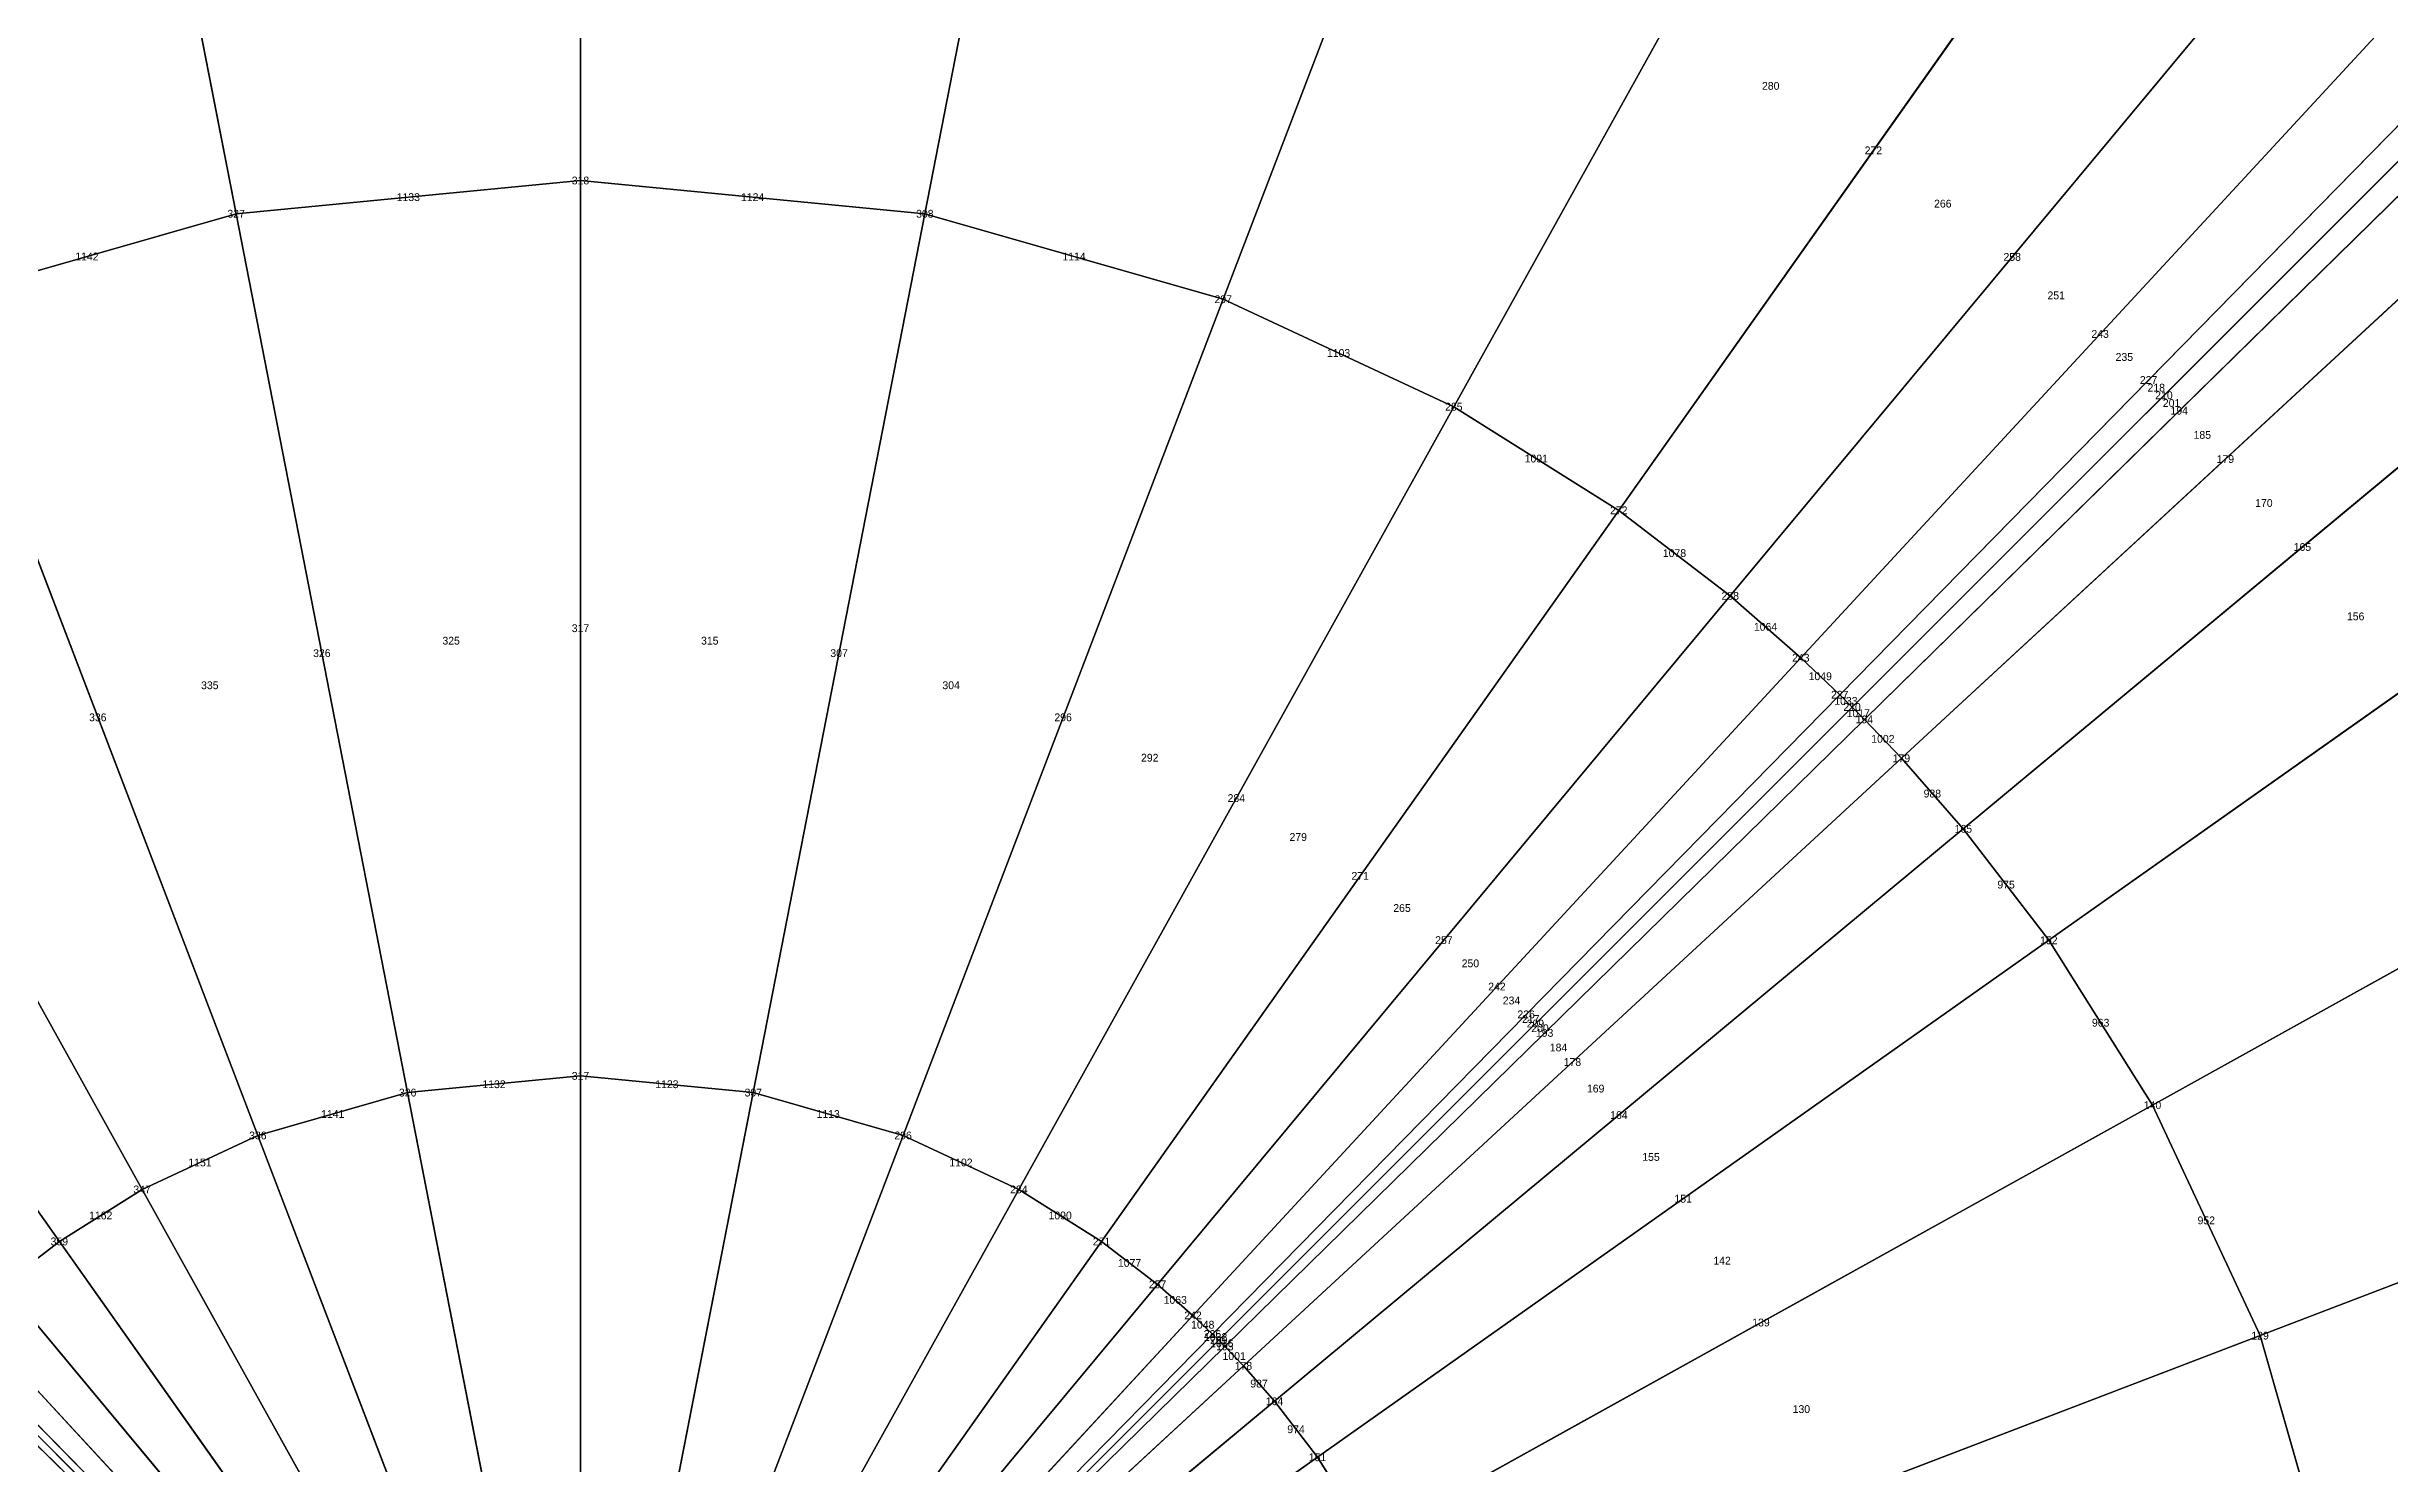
# Model space of a CAD drawing. Header units: metres. Extents: x -1.88 to 1.88, y -1.88 to 1.88.
# Drawn here: x -0.137 to 0.463, y 0.132 to 0.495 of the extents above; entities that cross this region are included whole.
import ezdxf
from ezdxf.enums import TextEntityAlignment as Align

# ---------------------------------------------------------------- set-up
doc = ezdxf.new("R2010")
doc.units = ezdxf.units.M

msp = doc.modelspace()

# ---------------------------------------------------------------- linework, layer by layer
at = {"layer": 'BRANCHES'}
for p, q in [((0, 0.46045, 2.61137), (0, 0.6863, 2.5613)), ((-0.08817, 0.45193, 2.61137), (-0.13141, 0.6736, 2.5613)), ((0.08817, 0.45193, 2.61137), (0.13141, 0.6736, 2.5613)), ((0.16457, 0.43004, 2.61137), (0.24529, 0.64097, 2.5613)), ((0.22362, 0.40251, 2.61137), (0.3333, 0.59993, 2.5613)), ((0.26584, 0.37596, 2.61137), (0.39623, 0.56036, 2.5613)), ((0.29439, 0.35406, 2.61137), (0.43878, 0.52771, 2.5613)), ((0.31246, 0.33821, 2.61137), (0.46572, 0.50409, 2.5613)), ((0.32242, 0.32873, 2.61137), (0.48056, 0.48997, 2.5613)), ((0.32559, 0.32559, 2.61137), (0.48529, 0.48529, 2.5613)), ((0.32873, 0.32242, 2.61137), (0.48997, 0.48056, 2.5613)), ((0.33821, 0.31246, 2.61137), (0.50409, 0.46572, 2.5613)), ((0, 0.46045, 2.61137), (-0.08817, 0.45193, 2.61137)), ((0, 0.23111, 2.64156), (0, 0.46045, 2.61137)), ((0.08817, 0.45193, 2.61137), (0, 0.46045, 2.61137)), ((-0.08817, 0.45193, 2.61137), (-0.16457, 0.43004, 2.61137)), ((-0.04425, 0.22683, 2.64156), (-0.08817, 0.45193, 2.61137)), ((0.04425, 0.22683, 2.64156), (0.08817, 0.45193, 2.61137)), ((0.16457, 0.43004, 2.61137), (0.08817, 0.45193, 2.61137)), ((0.35406, 0.29439, 2.61137), (0.52771, 0.43878, 2.5613)), ((-0.0826, 0.21584, 2.64156), (-0.16457, 0.43004, 2.61137)), ((0.0826, 0.21584, 2.64156), (0.16457, 0.43004, 2.61137)), ((0.22362, 0.40251, 2.61137), (0.16457, 0.43004, 2.61137)), ((-0.11224, 0.20202, 2.64156), (-0.22362, 0.40251, 2.61137)), ((0.11224, 0.20202, 2.64156), (0.22362, 0.40251, 2.61137)), ((0.26584, 0.37596, 2.61137), (0.22362, 0.40251, 2.61137)), ((0.37596, 0.26584, 2.61137), (0.56036, 0.39623, 2.5613)), ((-0.13343, 0.1887, 2.64156), (-0.26584, 0.37596, 2.61137)), ((0.13343, 0.1887, 2.64156), (0.26584, 0.37596, 2.61137)), ((0.29439, 0.35406, 2.61137), (0.26584, 0.37596, 2.61137)), ((0.14776, 0.1777, 2.64156), (0.29439, 0.35406, 2.61137)), ((0.31246, 0.33821, 2.61137), (0.29439, 0.35406, 2.61137)), ((0.15683, 0.16975, 2.64156), (0.31246, 0.33821, 2.61137)), ((0.32242, 0.32873, 2.61137), (0.31246, 0.33821, 2.61137)), ((0.40251, 0.22362, 2.61137), (0.59993, 0.3333, 2.5613)), ((0.16182, 0.16499, 2.64156), (0.32242, 0.32873, 2.61137)), ((0.16342, 0.16342, 2.64156), (0.32559, 0.32559, 2.61137)), ((0.32559, 0.32559, 2.61137), (0.32242, 0.32873, 2.61137)), ((0.32873, 0.32242, 2.61137), (0.32559, 0.32559, 2.61137)), ((0.16499, 0.16182, 2.64156), (0.32873, 0.32242, 2.61137)), ((0.33821, 0.31246, 2.61137), (0.32873, 0.32242, 2.61137)), ((0.16975, 0.15683, 2.64156), (0.33821, 0.31246, 2.61137)), ((0.35406, 0.29439, 2.61137), (0.33821, 0.31246, 2.61137)), ((0.1777, 0.14776, 2.64156), (0.35406, 0.29439, 2.61137)), ((0.37596, 0.26584, 2.61137), (0.35406, 0.29439, 2.61137)), ((0.1887, 0.13343, 2.64156), (0.37596, 0.26584, 2.61137)), ((0.40251, 0.22362, 2.61137), (0.37596, 0.26584, 2.61137)), ((0.43004, 0.16457, 2.61137), (0.64097, 0.24529, 2.5613)), ((0, 0.23111, 2.64156), (-0.04425, 0.22683, 2.64156)), ((0, 0, 2.65165), (0, 0.23111, 2.64156)), ((0.04425, 0.22683, 2.64156), (0, 0.23111, 2.64156)), ((-0.04425, 0.22683, 2.64156), (-0.0826, 0.21584, 2.64156)), ((0, 0, 2.65165), (-0.04425, 0.22683, 2.64156)), ((0, 0, 2.65165), (0.04425, 0.22683, 2.64156)), ((0.0826, 0.21584, 2.64156), (0.04425, 0.22683, 2.64156)), ((0.20202, 0.11224, 2.64156), (0.40251, 0.22362, 2.61137)), ((0.43004, 0.16457, 2.61137), (0.40251, 0.22362, 2.61137)), ((-0.0826, 0.21584, 2.64156), (-0.11224, 0.20202, 2.64156)), ((0, 0, 2.65165), (-0.0826, 0.21584, 2.64156)), ((0, 0, 2.65165), (0.0826, 0.21584, 2.64156)), ((0.11224, 0.20202, 2.64156), (0.0826, 0.21584, 2.64156)), ((-0.11224, 0.20202, 2.64156), (-0.13343, 0.1887, 2.64156)), ((0, 0, 2.65165), (-0.11224, 0.20202, 2.64156)), ((0, 0, 2.65165), (0.11224, 0.20202, 2.64156)), ((0.13343, 0.1887, 2.64156), (0.11224, 0.20202, 2.64156)), ((-0.13343, 0.1887, 2.64156), (-0.14776, 0.1777, 2.64156)), ((0, 0, 2.65165), (-0.13343, 0.1887, 2.64156)), ((0, 0, 2.65165), (0.13343, 0.1887, 2.64156)), ((0.14776, 0.1777, 2.64156), (0.13343, 0.1887, 2.64156)), ((0, 0, 2.65165), (-0.14776, 0.1777, 2.64156)), ((0, 0, 2.65165), (0.14776, 0.1777, 2.64156)), ((0.15683, 0.16975, 2.64156), (0.14776, 0.1777, 2.64156)), ((0, 0, 2.65165), (-0.15683, 0.16975, 2.64156)), ((0, 0, 2.65165), (0.15683, 0.16975, 2.64156)), ((0.16182, 0.16499, 2.64156), (0.15683, 0.16975, 2.64156)), ((0, 0, 2.65165), (-0.16342, 0.16342, 2.64156)), ((0, 0, 2.65165), (-0.16182, 0.16499, 2.64156)), ((0, 0, 2.65165), (0.16182, 0.16499, 2.64156)), ((0, 0, 2.65165), (0.16342, 0.16342, 2.64156)), ((0.16342, 0.16342, 2.64156), (0.16182, 0.16499, 2.64156)), ((0.16499, 0.16182, 2.64156), (0.16342, 0.16342, 2.64156)), ((0.21584, 0.0826, 2.64156), (0.43004, 0.16457, 2.61137)), ((0.45193, 0.08817, 2.61137), (0.43004, 0.16457, 2.61137)), ((0, 0, 2.65165), (-0.16499, 0.16182, 2.64156)), ((0, 0, 2.65165), (0.16499, 0.16182, 2.64156)), ((0, 0, 2.65165), (0.16975, 0.15683, 2.64156)), ((0.16975, 0.15683, 2.64156), (0.16499, 0.16182, 2.64156)), ((0.1777, 0.14776, 2.64156), (0.16975, 0.15683, 2.64156)), ((0, 0, 2.65165), (0.1777, 0.14776, 2.64156)), ((0.1887, 0.13343, 2.64156), (0.1777, 0.14776, 2.64156)), ((0, 0, 2.65165), (0.1887, 0.13343, 2.64156)), ((0.20202, 0.11224, 2.64156), (0.1887, 0.13343, 2.64156))]:
    msp.add_line(p, q, dxfattribs=at)
at = {"layer": 'Faces'}
for points in [[(0, 0.46045, 2.61137), (-0.08817, 0.45193, 2.61137), (-0.13141, 0.6736, 2.5613), (0, 0.6863, 2.5613)], [(0.08817, 0.45193, 2.61137), (0, 0.46045, 2.61137), (0, 0.6863, 2.5613), (0.13141, 0.6736, 2.5613)], [(-0.08817, 0.45193, 2.61137), (-0.16457, 0.43004, 2.61137), (-0.24529, 0.64097, 2.5613), (-0.13141, 0.6736, 2.5613)], [(0.16457, 0.43004, 2.61137), (0.08817, 0.45193, 2.61137), (0.13141, 0.6736, 2.5613), (0.24529, 0.64097, 2.5613)], [(0.22362, 0.40251, 2.61137), (0.16457, 0.43004, 2.61137), (0.24529, 0.64097, 2.5613), (0.3333, 0.59993, 2.5613)], [(0.26584, 0.37596, 2.61137), (0.22362, 0.40251, 2.61137), (0.3333, 0.59993, 2.5613), (0.39623, 0.56036, 2.5613)], [(0.29439, 0.35406, 2.61137), (0.26584, 0.37596, 2.61137), (0.39623, 0.56036, 2.5613), (0.43878, 0.52771, 2.5613)], [(0.31246, 0.33821, 2.61137), (0.29439, 0.35406, 2.61137), (0.43878, 0.52771, 2.5613), (0.46572, 0.50409, 2.5613)], [(0.32242, 0.32873, 2.61137), (0.31246, 0.33821, 2.61137), (0.46572, 0.50409, 2.5613), (0.48056, 0.48997, 2.5613)], [(0.32559, 0.32559, 2.61137), (0.32242, 0.32873, 2.61137), (0.48056, 0.48997, 2.5613), (0.48529, 0.48529, 2.5613)], [(0.32873, 0.32242, 2.61137), (0.32559, 0.32559, 2.61137), (0.48529, 0.48529, 2.5613), (0.48997, 0.48056, 2.5613)], [(0.33821, 0.31246, 2.61137), (0.32873, 0.32242, 2.61137), (0.48997, 0.48056, 2.5613), (0.50409, 0.46572, 2.5613)], [(0.35406, 0.29439, 2.61137), (0.33821, 0.31246, 2.61137), (0.50409, 0.46572, 2.5613), (0.52771, 0.43878, 2.5613)], [(0, 0.23111, 2.64156), (-0.04425, 0.22683, 2.64156), (-0.08817, 0.45193, 2.61137), (0, 0.46045, 2.61137)], [(0.04425, 0.22683, 2.64156), (0, 0.23111, 2.64156), (0, 0.46045, 2.61137), (0.08817, 0.45193, 2.61137)], [(-0.04425, 0.22683, 2.64156), (-0.0826, 0.21584, 2.64156), (-0.16457, 0.43004, 2.61137), (-0.08817, 0.45193, 2.61137)], [(0.0826, 0.21584, 2.64156), (0.04425, 0.22683, 2.64156), (0.08817, 0.45193, 2.61137), (0.16457, 0.43004, 2.61137)], [(0.37596, 0.26584, 2.61137), (0.35406, 0.29439, 2.61137), (0.52771, 0.43878, 2.5613), (0.56036, 0.39623, 2.5613)], [(-0.0826, 0.21584, 2.64156), (-0.11224, 0.20202, 2.64156), (-0.22362, 0.40251, 2.61137), (-0.16457, 0.43004, 2.61137)], [(0.11224, 0.20202, 2.64156), (0.0826, 0.21584, 2.64156), (0.16457, 0.43004, 2.61137), (0.22362, 0.40251, 2.61137)], [(-0.11224, 0.20202, 2.64156), (-0.13343, 0.1887, 2.64156), (-0.26584, 0.37596, 2.61137), (-0.22362, 0.40251, 2.61137)], [(0.13343, 0.1887, 2.64156), (0.11224, 0.20202, 2.64156), (0.22362, 0.40251, 2.61137), (0.26584, 0.37596, 2.61137)], [(0.40251, 0.22362, 2.61137), (0.37596, 0.26584, 2.61137), (0.56036, 0.39623, 2.5613), (0.59993, 0.3333, 2.5613)], [(-0.13343, 0.1887, 2.64156), (-0.14776, 0.1777, 2.64156), (-0.29439, 0.35406, 2.61137), (-0.26584, 0.37596, 2.61137)], [(0.14776, 0.1777, 2.64156), (0.13343, 0.1887, 2.64156), (0.26584, 0.37596, 2.61137), (0.29439, 0.35406, 2.61137)], [(0.15683, 0.16975, 2.64156), (0.14776, 0.1777, 2.64156), (0.29439, 0.35406, 2.61137), (0.31246, 0.33821, 2.61137)], [(0.16182, 0.16499, 2.64156), (0.15683, 0.16975, 2.64156), (0.31246, 0.33821, 2.61137), (0.32242, 0.32873, 2.61137)], [(0.43004, 0.16457, 2.61137), (0.40251, 0.22362, 2.61137), (0.59993, 0.3333, 2.5613), (0.64097, 0.24529, 2.5613)], [(0.16342, 0.16342, 2.64156), (0.16182, 0.16499, 2.64156), (0.32242, 0.32873, 2.61137), (0.32559, 0.32559, 2.61137)], [(0.16499, 0.16182, 2.64156), (0.16342, 0.16342, 2.64156), (0.32559, 0.32559, 2.61137), (0.32873, 0.32242, 2.61137)], [(0.16975, 0.15683, 2.64156), (0.16499, 0.16182, 2.64156), (0.32873, 0.32242, 2.61137), (0.33821, 0.31246, 2.61137)], [(0.1777, 0.14776, 2.64156), (0.16975, 0.15683, 2.64156), (0.33821, 0.31246, 2.61137), (0.35406, 0.29439, 2.61137)], [(0.1887, 0.13343, 2.64156), (0.1777, 0.14776, 2.64156), (0.35406, 0.29439, 2.61137), (0.37596, 0.26584, 2.61137)], [(0.20202, 0.11224, 2.64156), (0.1887, 0.13343, 2.64156), (0.37596, 0.26584, 2.61137), (0.40251, 0.22362, 2.61137)], [(0.45193, 0.08817, 2.61137), (0.43004, 0.16457, 2.61137), (0.64097, 0.24529, 2.5613), (0.6736, 0.13141, 2.5613)], [(0, 0, 2.65165), (0, 0, 2.65165), (-0.04425, 0.22683, 2.64156), (0, 0.23111, 2.64156)], [(0, 0, 2.65165), (0, 0, 2.65165), (0, 0.23111, 2.64156), (0.04425, 0.22683, 2.64156)], [(0, 0, 2.65165), (0, 0, 2.65165), (-0.0826, 0.21584, 2.64156), (-0.04425, 0.22683, 2.64156)], [(0, 0, 2.65165), (0, 0, 2.65165), (0.04425, 0.22683, 2.64156), (0.0826, 0.21584, 2.64156)], [(0.21584, 0.0826, 2.64156), (0.20202, 0.11224, 2.64156), (0.40251, 0.22362, 2.61137), (0.43004, 0.16457, 2.61137)], [(0, 0, 2.65165), (0, 0, 2.65165), (-0.11224, 0.20202, 2.64156), (-0.0826, 0.21584, 2.64156)], [(0, 0, 2.65165), (0, 0, 2.65165), (0.0826, 0.21584, 2.64156), (0.11224, 0.20202, 2.64156)], [(0, 0, 2.65165), (0, 0, 2.65165), (-0.13343, 0.1887, 2.64156), (-0.11224, 0.20202, 2.64156)], [(0, 0, 2.65165), (0, 0, 2.65165), (0.11224, 0.20202, 2.64156), (0.13343, 0.1887, 2.64156)], [(0, 0, 2.65165), (0, 0, 2.65165), (-0.14776, 0.1777, 2.64156), (-0.13343, 0.1887, 2.64156)], [(0, 0, 2.65165), (0, 0, 2.65165), (0.13343, 0.1887, 2.64156), (0.14776, 0.1777, 2.64156)], [(0, 0, 2.65165), (0, 0, 2.65165), (-0.15683, 0.16975, 2.64156), (-0.14776, 0.1777, 2.64156)], [(0, 0, 2.65165), (0, 0, 2.65165), (0.14776, 0.1777, 2.64156), (0.15683, 0.16975, 2.64156)], [(0, 0, 2.65165), (0, 0, 2.65165), (-0.16182, 0.16499, 2.64156), (-0.15683, 0.16975, 2.64156)], [(0, 0, 2.65165), (0, 0, 2.65165), (0.15683, 0.16975, 2.64156), (0.16182, 0.16499, 2.64156)], [(0, 0, 2.65165), (0, 0, 2.65165), (-0.16499, 0.16182, 2.64156), (-0.16342, 0.16342, 2.64156)], [(0, 0, 2.65165), (0, 0, 2.65165), (-0.16342, 0.16342, 2.64156), (-0.16182, 0.16499, 2.64156)], [(0, 0, 2.65165), (0, 0, 2.65165), (0.16182, 0.16499, 2.64156), (0.16342, 0.16342, 2.64156)], [(0, 0, 2.65165), (0, 0, 2.65165), (0.16342, 0.16342, 2.64156), (0.16499, 0.16182, 2.64156)], [(0.22683, 0.04425, 2.64156), (0.21584, 0.0826, 2.64156), (0.43004, 0.16457, 2.61137), (0.45193, 0.08817, 2.61137)], [(0, 0, 2.65165), (0, 0, 2.65165), (-0.1777, 0.14776, 2.64156), (-0.16975, 0.15683, 2.64156)], [(0, 0, 2.65165), (0, 0, 2.65165), (-0.16975, 0.15683, 2.64156), (-0.16499, 0.16182, 2.64156)], [(0, 0, 2.65165), (0, 0, 2.65165), (0.16499, 0.16182, 2.64156), (0.16975, 0.15683, 2.64156)], [(0, 0, 2.65165), (0, 0, 2.65165), (0.16975, 0.15683, 2.64156), (0.1777, 0.14776, 2.64156)], [(0, 0, 2.65165), (0, 0, 2.65165), (-0.1887, 0.13343, 2.64156), (-0.1777, 0.14776, 2.64156)], [(0, 0, 2.65165), (0, 0, 2.65165), (0.1777, 0.14776, 2.64156), (0.1887, 0.13343, 2.64156)], [(0, 0, 2.65165), (0, 0, 2.65165), (-0.20202, 0.11224, 2.64156), (-0.1887, 0.13343, 2.64156)], [(0, 0, 2.65165), (0, 0, 2.65165), (0.1887, 0.13343, 2.64156), (0.20202, 0.11224, 2.64156)]]:
    msp.add_3dface(points, dxfattribs=at)
at = {"layer": 'NODI-Estradosso'}
for p in [(0, 0.46045, 2.91551), (-0.08817, 0.45193, 2.91551), (0.08817, 0.45193, 2.91551), (0.16457, 0.43004, 2.91551), (0.22362, 0.40251, 2.91551), (0.26584, 0.37596, 2.91551), (0.29439, 0.35406, 2.91551), (0.31246, 0.33821, 2.91551), (0.32242, 0.32873, 2.91551), (0.32559, 0.32559, 2.91551), (0.32873, 0.32242, 2.91551), (0.33821, 0.31246, 2.91551), (0.35406, 0.29439, 2.91551), (0.37596, 0.26584, 2.91551), (0, 0.23111, 2.94259), (-0.04425, 0.22683, 2.94259), (0.04425, 0.22683, 2.94259), (0.40251, 0.22362, 2.91551), (-0.0826, 0.21584, 2.94259), (0.0826, 0.21584, 2.94259), (-0.11224, 0.20202, 2.94259), (0.11224, 0.20202, 2.94259), (-0.13343, 0.1887, 2.94259), (0.13343, 0.1887, 2.94259), (0.14776, 0.1777, 2.94259), (0.15683, 0.16975, 2.94259), (0.16182, 0.16499, 2.94259), (0.16342, 0.16342, 2.94259), (0.43004, 0.16457, 2.91551), (0.16499, 0.16182, 2.94259), (0.16975, 0.15683, 2.94259), (0.1777, 0.14776, 2.94259), (0.1887, 0.13343, 2.94259)]:
    msp.add_point(p, dxfattribs=at)
at = {"layer": 'NODI-Intradosso'}
for p in [(0, 0.46045, 2.61137), (-0.08817, 0.45193, 2.61137), (0.08817, 0.45193, 2.61137), (0.16457, 0.43004, 2.61137), (0.22362, 0.40251, 2.61137), (0.26584, 0.37596, 2.61137), (0.29439, 0.35406, 2.61137), (0.31246, 0.33821, 2.61137), (0.32242, 0.32873, 2.61137), (0.32559, 0.32559, 2.61137), (0.32873, 0.32242, 2.61137), (0.33821, 0.31246, 2.61137), (0.35406, 0.29439, 2.61137), (0.37596, 0.26584, 2.61137), (0, 0.23111, 2.64156), (-0.04425, 0.22683, 2.64156), (0.04425, 0.22683, 2.64156), (0.40251, 0.22362, 2.61137), (-0.0826, 0.21584, 2.64156), (0.0826, 0.21584, 2.64156), (-0.11224, 0.20202, 2.64156), (0.11224, 0.20202, 2.64156), (-0.13343, 0.1887, 2.64156), (0.13343, 0.1887, 2.64156), (0.14776, 0.1777, 2.64156), (0.15683, 0.16975, 2.64156), (0.16182, 0.16499, 2.64156), (0.16342, 0.16342, 2.64156), (0.43004, 0.16457, 2.61137), (0.16499, 0.16182, 2.64156), (0.16975, 0.15683, 2.64156), (0.1777, 0.14776, 2.64156), (0.1887, 0.13343, 2.64156)]:
    msp.add_point(p, dxfattribs=at)

# ---------------------------------------------------------------- texts
at = {"layer": 'BRANCHES-Index'}
for s, p in [('272', (0.33104, 0.46816, 2.58633)), ('1133', (-0.04408, 0.45619, 2.61137)), ('1124', (0.04408, 0.45619, 2.61137)), ('1142', (-0.12637, 0.44099, 2.61137)), ('1114', (0.12637, 0.44099, 2.61137)), ('258', (0.36658, 0.44088, 2.58633)), ('243', (0.38909, 0.42115, 2.58633)), ('1103', (0.1941, 0.41627, 2.61137)), ('227', (0.40149, 0.40935, 2.58633)), ('210', (0.40544, 0.40544, 2.58633)), ('194', (0.40935, 0.40149, 2.58633)), ('1091', (0.24473, 0.38923, 2.61137)), ('179', (0.42115, 0.38909, 2.58633)), ('1078', (0.28011, 0.36501, 2.61137)), ('165', (0.44088, 0.36658, 2.58633)), ('317', (0, 0.34578, 2.62646)), ('1064', (0.30342, 0.34613, 2.61137)), ('326', (-0.06621, 0.33938, 2.62646)), ('307', (0.06621, 0.33938, 2.62646)), ('1049', (0.31744, 0.33347, 2.61137)), ('336', (-0.12358, 0.32294, 2.62646)), ('296', (0.12358, 0.32294, 2.62646)), ('1033', (0.324, 0.32716, 2.61137)), ('1017', (0.32716, 0.324, 2.61137)), ('1002', (0.33347, 0.31744, 2.61137)), ('284', (0.16793, 0.30226, 2.62646)), ('988', (0.34613, 0.30342, 2.61137)), ('271', (0.19964, 0.28233, 2.62646)), ('975', (0.36501, 0.28011, 2.61137)), ('257', (0.22107, 0.26588, 2.62646)), ('242', (0.23465, 0.25398, 2.62646)), ('226', (0.24212, 0.24686, 2.62646)), ('209', (0.2445, 0.2445, 2.62646)), ('193', (0.24686, 0.24212, 2.62646)), ('963', (0.38923, 0.24473, 2.61137)), ('178', (0.25398, 0.23465, 2.62646)), ('1132', (-0.02213, 0.22897, 2.64156)), ('1123', (0.02213, 0.22897, 2.64156)), ('1141', (-0.06343, 0.22134, 2.64156)), ('1113', (0.06343, 0.22134, 2.64156)), ('164', (0.26588, 0.22107, 2.62646)), ('1151', (-0.09742, 0.20893, 2.64156)), ('1102', (0.09742, 0.20893, 2.64156)), ('151', (0.28233, 0.19964, 2.62646)), ('1162', (-0.12283, 0.19536, 2.64156)), ('1090', (0.12283, 0.19536, 2.64156)), ('952', (0.41627, 0.1941, 2.61137)), ('1077', (0.14059, 0.1832, 2.64156)), ('1063', (0.15229, 0.17373, 2.64156)), ('1048', (0.15933, 0.16737, 2.64156)), ('139', (0.30226, 0.16793, 2.62646)), ('1032', (0.16262, 0.16421, 2.64156)), ('1016', (0.16421, 0.16262, 2.64156)), ('1001', (0.16737, 0.15933, 2.64156)), ('987', (0.17373, 0.15229, 2.64156)), ('974', (0.1832, 0.14059, 2.64156))]:
    msp.add_text(s, height=0.002, dxfattribs=at).set_placement(p, align=Align.MIDDLE_CENTER)
at = {"layer": 'Faces-Index'}
for s, p in [('280', (0.30475, 0.48469, 2.58633)), ('266', (0.34881, 0.45452, 2.58633)), ('251', (0.37784, 0.43102, 2.58633)), ('235', (0.39529, 0.41525, 2.58633)), ('218', (0.40346, 0.40739, 2.58633)), ('201', (0.40739, 0.40346, 2.58633)), ('185', (0.41525, 0.39529, 2.58633)), ('170', (0.43102, 0.37784, 2.58633)), ('156', (0.45452, 0.34881, 2.58633)), ('325', (-0.03311, 0.34258, 2.62646)), ('315', (0.03311, 0.34258, 2.62646)), ('335', (-0.0949, 0.33116, 2.62646)), ('304', (0.0949, 0.33116, 2.62646)), ('292', (0.14576, 0.3126, 2.62646)), ('279', (0.18378, 0.2923, 2.62646)), ('265', (0.21035, 0.2741, 2.62646)), ('250', (0.22786, 0.25993, 2.62646)), ('234', (0.23838, 0.25042, 2.62646)), ('217', (0.24331, 0.24568, 2.62646)), ('200', (0.24568, 0.24331, 2.62646)), ('184', (0.25042, 0.23838, 2.62646)), ('169', (0.25993, 0.22786, 2.62646)), ('155', (0.2741, 0.21035, 2.62646)), ('142', (0.2923, 0.18378, 2.62646)), ('130', (0.3126, 0.14576, 2.62646))]:
    msp.add_text(s, height=0.002, dxfattribs=at).set_placement(p, align=Align.MIDDLE_CENTER)
at = {"layer": 'NODI-Index'}
for s, p in [('318', (0, 0.46045, 2.61137)), ('327', (-0.08817, 0.45193, 2.61137)), ('308', (0.08817, 0.45193, 2.61137)), ('297', (0.16457, 0.43004, 2.61137)), ('285', (0.22362, 0.40251, 2.61137)), ('272', (0.26584, 0.37596, 2.61137)), ('258', (0.29439, 0.35406, 2.61137)), ('243', (0.31246, 0.33821, 2.61137)), ('227', (0.32242, 0.32873, 2.61137)), ('210', (0.32559, 0.32559, 2.61137)), ('194', (0.32873, 0.32242, 2.61137)), ('179', (0.33821, 0.31246, 2.61137)), ('165', (0.35406, 0.29439, 2.61137)), ('152', (0.37596, 0.26584, 2.61137)), ('317', (0, 0.23111, 2.64156)), ('326', (-0.04425, 0.22683, 2.64156)), ('307', (0.04425, 0.22683, 2.64156)), ('140', (0.40251, 0.22362, 2.61137)), ('336', (-0.0826, 0.21584, 2.64156)), ('296', (0.0826, 0.21584, 2.64156)), ('347', (-0.11224, 0.20202, 2.64156)), ('284', (0.11224, 0.20202, 2.64156)), ('359', (-0.13343, 0.1887, 2.64156)), ('271', (0.13343, 0.1887, 2.64156)), ('257', (0.14776, 0.1777, 2.64156)), ('242', (0.15683, 0.16975, 2.64156)), ('226', (0.16182, 0.16499, 2.64156)), ('209', (0.16342, 0.16342, 2.64156)), ('193', (0.16499, 0.16182, 2.64156)), ('129', (0.43004, 0.16457, 2.61137)), ('178', (0.16975, 0.15683, 2.64156)), ('164', (0.1777, 0.14776, 2.64156)), ('151', (0.1887, 0.13343, 2.64156))]:
    msp.add_text(s, height=0.002, dxfattribs=at).set_placement(p, align=Align.MIDDLE_CENTER)

doc.saveas('drawing.dxf')
